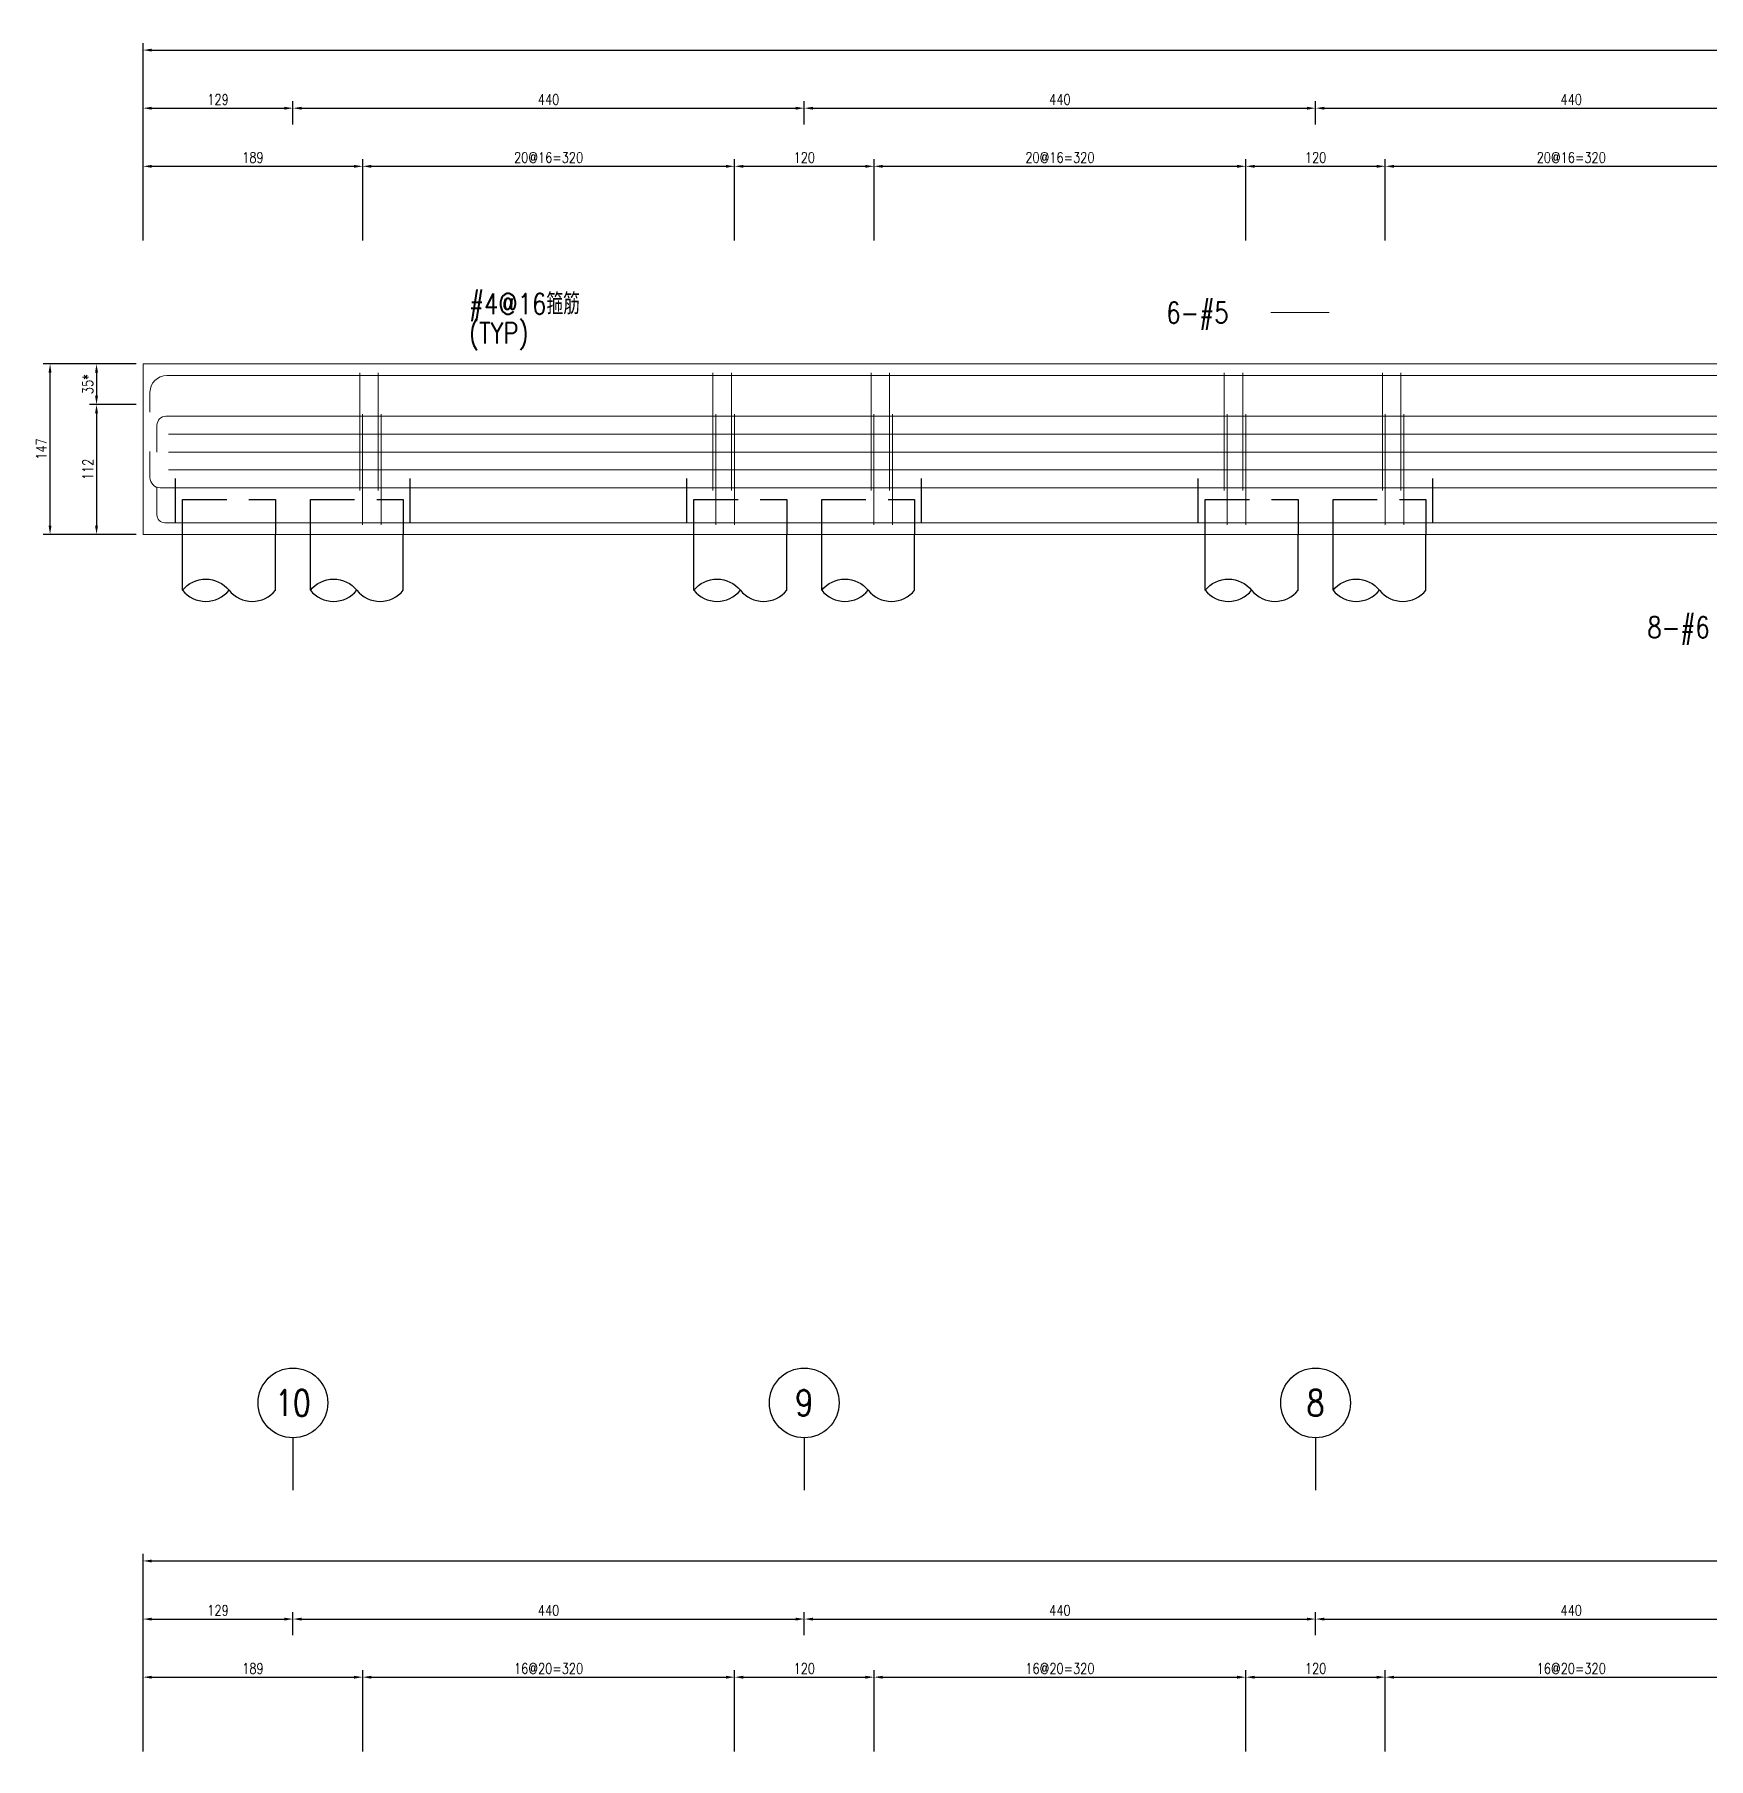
# Model space of a CAD drawing. Extents: x -4754 to 4976, y -19960 to 3841.
# Drawn here: x -359 to 1082, y -3645 to -2161 of the extents above; entities that cross this region are included whole.
import ezdxf
from ezdxf.enums import TextEntityAlignment as Align

# ---------------------------------------------------------------- set-up
doc = ezdxf.new("R2010")
doc.units = 0
doc.header["$LTSCALE"] = 3
doc.linetypes.add('DASHED', pattern=[19.05, 12.7, -6.35])
doc.layers.get('0').update_dxf_attribs({"linetype": 'CONTINUOUS'})
doc.layers.add('HB_0', color=7, linetype='CONTINUOUS', transparency=0.5)
for name, color, linetype in [('HB_DIM', 1, 'CONTINUOUS'), ('HB_TXT_CTEXT', 2, 'CONTINUOUS'), ('鋼筋', 3, 'CONTINUOUS')]:
    doc.layers.add(name, color=color, linetype=linetype)
doc.styles.get("Standard").update_dxf_attribs({"font": 'ROMANS.shx', "width": 0.8, "bigfont": 'chineset.shx'})
doc.dimstyles.new('30', dxfattribs={"dimscale": 3, "dimtxt": 3, "dimasz": 2.5, "dimexe": 2, "dimexo": 2, "dimgap": 1, "dimtad": 1, "dimdsep": 46, "dimtxsty": 'Standard', "dimcen": 0, "dimclrd": 256, "dimclre": 256, "dimclrt": 2, "dimadec": 0, "dimazin": 0, "dimtfac": 1, "dimtix": 1, "dimtmove": 2, "dimatfit": 3, "dimfxl": 1, "dimtolj": 1, "dimtzin": 0, "dimarcsym": 0})

# ---------------------------------------------------------------- blocks, each defined once
blk = doc.blocks.new('pile_racked_Longitude')
at = {"color": 252, "linetype": 'DASHED'}
for p, q in [((-101, 10), (-101, 50)), ((101, 10), (101, 50))]:
    blk.add_line(p, q, dxfattribs=at)
at = {"linetype": 'Continuous'}
for p, q in [((15, -48.1), (15, 0)), ((95, -48.1), (95, 0)), ((-95, -48.1), (-95, 0)), ((-15, -48.1), (-15, 0))]:
    blk.add_line(p, q, dxfattribs=at)
at = {"color": 252, "linetype": 'DASHED'}
for points in [[(-95, 0), (-95, 30), (-15, 30), (-15, 0)], [(15, 0), (15, 30), (95, 30), (95, 0)]]:
    blk.add_lwpolyline(points, dxfattribs=at)
at = {"linetype": 'Continuous'}
for points in [[(-95, -48.1, -0.48), (-55, -48.1, 0.48), (-15, -48.1, 0.48)], [(15, -48.1, -0.48), (55, -48.1, 0.48), (95, -48.1, 0.48)], [(-95, -48.1, 0.48), (-55, -48.1, 0.48)], [(15, -48.1, 0.48), (55, -48.1, 0.48)]]:
    blk.add_lwpolyline(points, format="xyb", dxfattribs=at)
blk = doc.blocks.new('*D131')
at = {"layer": 'HB_DIM', "linetype": 'Continuous', "lineweight": -2}
for p, q in [((-271.4, -2444.8), (-311.4, -2444.8)), ((-305.4, -2452.3), (-305.4, -2472.3)), ((-271.4, -2479.8), (-311.4, -2479.8))]:
    blk.add_line(p, q, dxfattribs=at)
at = {"layer": 'HB_DIM'}
for points in [[(-304.2, -2452.3), (-306.7, -2452.3), (-305.4, -2444.8)], [(-306.7, -2472.3), (-304.2, -2472.3), (-305.4, -2479.8)]]:
    blk.add_solid(points, dxfattribs=at)
at = {"layer": 'HB_DIM', "color": 2, "linetype": 'Continuous', "insert": (-312.9, -2462.3), "char_height": 9, "attachment_point": 5, "rotation": 90}
blk.add_mtext('\\A1;35*', dxfattribs=at)
blk = doc.blocks.new('*D132')
at = {"layer": 'HB_DIM', "linetype": 'Continuous', "lineweight": -2}
for p, q in [((-271.4, -2479.8), (-311.4, -2479.8)), ((-305.4, -2487.3), (-305.4, -2584)), ((-271.4, -2591.5), (-311.4, -2591.5))]:
    blk.add_line(p, q, dxfattribs=at)
at = {"layer": 'HB_DIM'}
for points in [[(-304.2, -2487.3), (-306.7, -2487.3), (-305.4, -2479.8)], [(-306.7, -2584), (-304.2, -2584), (-305.4, -2591.5)]]:
    blk.add_solid(points, dxfattribs=at)
at = {"layer": 'HB_DIM', "color": 2, "linetype": 'Continuous', "insert": (-312.9, -2535.6), "char_height": 9, "attachment_point": 5, "rotation": 90}
blk.add_mtext('\\A1;112', dxfattribs=at)
blk = doc.blocks.new('*D133')
at = {"layer": 'HB_DIM', "linetype": 'Continuous', "lineweight": -2}
for p, q in [((-265.4, -2338.8), (-265.4, -2268.8)), ((-76.4, -2338.8), (-76.4, -2268.8)), ((-257.9, -2274.8), (-83.9, -2274.8))]:
    blk.add_line(p, q, dxfattribs=at)
at = {"layer": 'HB_DIM'}
for points in [[(-257.9, -2273.6), (-257.9, -2276.1), (-265.4, -2274.8)], [(-83.9, -2276.1), (-83.9, -2273.6), (-76.4, -2274.8)]]:
    blk.add_solid(points, dxfattribs=at)
at = {"layer": 'HB_DIM', "color": 2, "linetype": 'Continuous', "insert": (-170.9, -2267.3), "char_height": 9, "attachment_point": 5, "rotation": 0}
blk.add_mtext('\\A1;189', dxfattribs=at)
blk = doc.blocks.new('*D134')
at = {"layer": 'HB_DIM', "linetype": 'Continuous', "lineweight": -2}
for p, q in [((-76.4, -2338.8), (-76.4, -2268.8)), ((243.6, -2338.8), (243.6, -2268.8)), ((-68.9, -2274.8), (236.1, -2274.8))]:
    blk.add_line(p, q, dxfattribs=at)
at = {"layer": 'HB_DIM'}
for points in [[(-68.9, -2273.6), (-68.9, -2276.1), (-76.4, -2274.8)], [(236.1, -2276.1), (236.1, -2273.6), (243.6, -2274.8)]]:
    blk.add_solid(points, dxfattribs=at)
at = {"layer": 'HB_DIM', "color": 2, "linetype": 'Continuous', "insert": (83.6, -2267.3), "char_height": 9, "attachment_point": 5, "rotation": 0}
blk.add_mtext('\\A1;20@16=320', dxfattribs=at)
blk = doc.blocks.new('*D135')
at = {"layer": 'HB_DIM', "linetype": 'Continuous', "lineweight": -2}
for p, q in [((243.6, -2338.8), (243.6, -2268.8)), ((363.6, -2338.8), (363.6, -2268.8)), ((251.1, -2274.8), (356.1, -2274.8))]:
    blk.add_line(p, q, dxfattribs=at)
at = {"layer": 'HB_DIM'}
for points in [[(251.1, -2273.6), (251.1, -2276.1), (243.6, -2274.8)], [(356.1, -2276.1), (356.1, -2273.6), (363.6, -2274.8)]]:
    blk.add_solid(points, dxfattribs=at)
at = {"layer": 'HB_DIM', "color": 2, "linetype": 'Continuous', "insert": (303.6, -2267.3), "char_height": 9, "attachment_point": 5, "rotation": 0}
blk.add_mtext('\\A1;120', dxfattribs=at)
blk = doc.blocks.new('*D136')
at = {"layer": 'HB_DIM', "linetype": 'Continuous', "lineweight": -2}
for p, q in [((363.6, -2338.8), (363.6, -2268.8)), ((683.6, -2338.8), (683.6, -2268.8)), ((371.1, -2274.8), (676.1, -2274.8))]:
    blk.add_line(p, q, dxfattribs=at)
at = {"layer": 'HB_DIM'}
for points in [[(371.1, -2273.6), (371.1, -2276.1), (363.6, -2274.8)], [(676.1, -2276.1), (676.1, -2273.6), (683.6, -2274.8)]]:
    blk.add_solid(points, dxfattribs=at)
at = {"layer": 'HB_DIM', "color": 2, "linetype": 'Continuous', "insert": (523.6, -2267.3), "char_height": 9, "attachment_point": 5, "rotation": 0}
blk.add_mtext('\\A1;20@16=320', dxfattribs=at)
blk = doc.blocks.new('*D137')
at = {"layer": 'HB_DIM', "linetype": 'Continuous', "lineweight": -2}
for p, q in [((683.6, -2338.8), (683.6, -2268.8)), ((803.6, -2338.8), (803.6, -2268.8)), ((691.1, -2274.8), (796.1, -2274.8))]:
    blk.add_line(p, q, dxfattribs=at)
at = {"layer": 'HB_DIM'}
for points in [[(691.1, -2273.6), (691.1, -2276.1), (683.6, -2274.8)], [(796.1, -2276.1), (796.1, -2273.6), (803.6, -2274.8)]]:
    blk.add_solid(points, dxfattribs=at)
at = {"layer": 'HB_DIM', "color": 2, "linetype": 'Continuous', "insert": (743.6, -2267.3), "char_height": 9, "attachment_point": 5, "rotation": 0}
blk.add_mtext('\\A1;120', dxfattribs=at)
blk = doc.blocks.new('*D138')
at = {"layer": 'HB_DIM', "linetype": 'Continuous', "lineweight": -2}
for p, q in [((803.6, -2338.8), (803.6, -2268.8)), ((1123.6, -2338.8), (1123.6, -2268.8)), ((811.1, -2274.8), (1116.1, -2274.8))]:
    blk.add_line(p, q, dxfattribs=at)
at = {"layer": 'HB_DIM'}
for points in [[(811.1, -2273.6), (811.1, -2276.1), (803.6, -2274.8)], [(1116.1, -2276.1), (1116.1, -2273.6), (1123.6, -2274.8)]]:
    blk.add_solid(points, dxfattribs=at)
at = {"layer": 'HB_DIM', "color": 2, "linetype": 'Continuous', "insert": (963.6, -2267.3), "char_height": 9, "attachment_point": 5, "rotation": 0}
blk.add_mtext('\\A1;20@16=320', dxfattribs=at)
blk = doc.blocks.new('*D152')
at = {"layer": 'HB_DIM', "linetype": 'Continuous', "lineweight": -2}
for p, q in [((-265.4, -2338.8), (-265.4, -2168.8)), ((-257.9, -2174.8), (3924.1, -2174.8)), ((3931.6, -2338.8), (3931.6, -2168.8))]:
    blk.add_line(p, q, dxfattribs=at)
at = {"layer": 'HB_DIM'}
for points in [[(-257.9, -2173.6), (-257.9, -2176.1), (-265.4, -2174.8)], [(3924.1, -2176.1), (3924.1, -2173.6), (3931.6, -2174.8)]]:
    blk.add_solid(points, dxfattribs=at)
at = {"layer": 'HB_DIM', "color": 2, "linetype": 'Continuous', "insert": (1833.1, -2167.3), "char_height": 9, "attachment_point": 5, "rotation": 0}
blk.add_mtext('\\A1;4197', dxfattribs=at)
blk = doc.blocks.new('*D153')
at = {"layer": 'HB_DIM', "linetype": 'Continuous', "lineweight": -2}
for p, q in [((-265.4, -2338.8), (-265.4, -2218.8)), ((-257.9, -2224.8), (-143.9, -2224.8)), ((-136.4, -2238.8), (-136.4, -2218.8))]:
    blk.add_line(p, q, dxfattribs=at)
at = {"layer": 'HB_DIM'}
for points in [[(-257.9, -2223.6), (-257.9, -2226.1), (-265.4, -2224.8)], [(-143.9, -2226.1), (-143.9, -2223.6), (-136.4, -2224.8)]]:
    blk.add_solid(points, dxfattribs=at)
at = {"layer": 'HB_DIM', "color": 2, "linetype": 'Continuous', "insert": (-200.9, -2217.3), "char_height": 9, "attachment_point": 5, "rotation": 0}
blk.add_mtext('\\A1;129', dxfattribs=at)
blk = doc.blocks.new('*D154')
at = {"layer": 'HB_DIM', "linetype": 'Continuous', "lineweight": -2}
for p, q in [((-136.4, -2238.8), (-136.4, -2218.8)), ((-128.9, -2224.8), (296.1, -2224.8)), ((303.6, -2238.8), (303.6, -2218.8))]:
    blk.add_line(p, q, dxfattribs=at)
at = {"layer": 'HB_DIM'}
for points in [[(-128.9, -2223.6), (-128.9, -2226.1), (-136.4, -2224.8)], [(296.1, -2226.1), (296.1, -2223.6), (303.6, -2224.8)]]:
    blk.add_solid(points, dxfattribs=at)
at = {"layer": 'HB_DIM', "color": 2, "linetype": 'Continuous', "insert": (83.6, -2217.3), "char_height": 9, "attachment_point": 5, "rotation": 0}
blk.add_mtext('\\A1;440', dxfattribs=at)
blk = doc.blocks.new('*D155')
at = {"layer": 'HB_DIM', "linetype": 'Continuous', "lineweight": -2}
for p, q in [((303.6, -2238.8), (303.6, -2218.8)), ((311.1, -2224.8), (736.1, -2224.8)), ((743.6, -2238.8), (743.6, -2218.8))]:
    blk.add_line(p, q, dxfattribs=at)
at = {"layer": 'HB_DIM'}
for points in [[(311.1, -2223.6), (311.1, -2226.1), (303.6, -2224.8)], [(736.1, -2226.1), (736.1, -2223.6), (743.6, -2224.8)]]:
    blk.add_solid(points, dxfattribs=at)
at = {"layer": 'HB_DIM', "color": 2, "linetype": 'Continuous', "insert": (523.6, -2217.3), "char_height": 9, "attachment_point": 5, "rotation": 0}
blk.add_mtext('\\A1;440', dxfattribs=at)
blk = doc.blocks.new('*D156')
at = {"layer": 'HB_DIM', "linetype": 'Continuous', "lineweight": -2}
for p, q in [((743.6, -2238.8), (743.6, -2218.8)), ((751.1, -2224.8), (1176.1, -2224.8)), ((1183.6, -2238.8), (1183.6, -2218.8))]:
    blk.add_line(p, q, dxfattribs=at)
at = {"layer": 'HB_DIM'}
for points in [[(751.1, -2223.6), (751.1, -2226.1), (743.6, -2224.8)], [(1176.1, -2226.1), (1176.1, -2223.6), (1183.6, -2224.8)]]:
    blk.add_solid(points, dxfattribs=at)
at = {"layer": 'HB_DIM', "color": 2, "linetype": 'Continuous', "insert": (963.6, -2217.3), "char_height": 9, "attachment_point": 5, "rotation": 0}
blk.add_mtext('\\A1;440', dxfattribs=at)
blk = doc.blocks.new('*D164')
at = {"layer": 'HB_DIM', "linetype": 'Continuous', "lineweight": -2}
for p, q in [((-281.4, -2444.8), (-351.4, -2444.8)), ((-345.4, -2584), (-345.4, -2452.3)), ((-281.4, -2591.5), (-351.4, -2591.5))]:
    blk.add_line(p, q, dxfattribs=at)
at = {"layer": 'HB_DIM'}
for points in [[(-344.2, -2452.3), (-346.7, -2452.3), (-345.4, -2444.8)], [(-346.7, -2584), (-344.2, -2584), (-345.4, -2591.5)]]:
    blk.add_solid(points, dxfattribs=at)
at = {"layer": 'HB_DIM', "color": 2, "linetype": 'Continuous', "insert": (-352.9, -2518.1), "char_height": 9, "attachment_point": 5, "rotation": 90}
blk.add_mtext('\\A1;147', dxfattribs=at)
blk = doc.blocks.new('line_guide')
at = {"color": 4, "linetype": 'Continuous'}
blk.add_line((0, 0), (0, -45), dxfattribs=at)
blk.add_circle((0, 30), 30, dxfattribs=at)
at = {"color": 4, "linetype": 'Continuous', "width": 0.8}
blk.add_attdef('A', text='', height=22.5, dxfattribs=at).set_placement((0, 30), align=Align.MIDDLE)
blk = doc.blocks.new('*D167')
at = {"layer": 'HB_DIM', "linetype": 'Continuous', "lineweight": -2}
for p, q in [((-265.4, -3638.8), (-265.4, -3568.8)), ((-257.9, -3574.8), (-83.9, -3574.8)), ((-76.4, -3638.8), (-76.4, -3568.8))]:
    blk.add_line(p, q, dxfattribs=at)
at = {"layer": 'HB_DIM'}
for points in [[(-257.9, -3573.6), (-257.9, -3576.1), (-265.4, -3574.8)], [(-83.9, -3576.1), (-83.9, -3573.6), (-76.4, -3574.8)]]:
    blk.add_solid(points, dxfattribs=at)
at = {"layer": 'HB_DIM', "color": 2, "linetype": 'Continuous', "insert": (-170.9, -3567.3), "char_height": 9, "attachment_point": 5, "rotation": 0}
blk.add_mtext('\\A1;189', dxfattribs=at)
blk = doc.blocks.new('*D168')
at = {"layer": 'HB_DIM', "linetype": 'Continuous', "lineweight": -2}
for p, q in [((-76.4, -3638.8), (-76.4, -3568.8)), ((-68.9, -3574.8), (236.1, -3574.8)), ((243.6, -3638.8), (243.6, -3568.8))]:
    blk.add_line(p, q, dxfattribs=at)
at = {"layer": 'HB_DIM'}
for points in [[(-68.9, -3573.6), (-68.9, -3576.1), (-76.4, -3574.8)], [(236.1, -3576.1), (236.1, -3573.6), (243.6, -3574.8)]]:
    blk.add_solid(points, dxfattribs=at)
at = {"layer": 'HB_DIM', "color": 2, "linetype": 'Continuous', "insert": (83.6, -3567.3), "char_height": 9, "attachment_point": 5, "rotation": 0}
blk.add_mtext('\\A1;16@20=320', dxfattribs=at)
blk = doc.blocks.new('*D169')
at = {"layer": 'HB_DIM', "linetype": 'Continuous', "lineweight": -2}
for p, q in [((243.6, -3638.8), (243.6, -3568.8)), ((251.1, -3574.8), (356.1, -3574.8)), ((363.6, -3638.8), (363.6, -3568.8))]:
    blk.add_line(p, q, dxfattribs=at)
at = {"layer": 'HB_DIM'}
for points in [[(251.1, -3573.6), (251.1, -3576.1), (243.6, -3574.8)], [(356.1, -3576.1), (356.1, -3573.6), (363.6, -3574.8)]]:
    blk.add_solid(points, dxfattribs=at)
at = {"layer": 'HB_DIM', "color": 2, "linetype": 'Continuous', "insert": (303.6, -3567.3), "char_height": 9, "attachment_point": 5, "rotation": 0}
blk.add_mtext('\\A1;120', dxfattribs=at)
blk = doc.blocks.new('*D170')
at = {"layer": 'HB_DIM', "linetype": 'Continuous', "lineweight": -2}
for p, q in [((363.6, -3638.8), (363.6, -3568.8)), ((371.1, -3574.8), (676.1, -3574.8)), ((683.6, -3638.8), (683.6, -3568.8))]:
    blk.add_line(p, q, dxfattribs=at)
at = {"layer": 'HB_DIM'}
for points in [[(371.1, -3573.6), (371.1, -3576.1), (363.6, -3574.8)], [(676.1, -3576.1), (676.1, -3573.6), (683.6, -3574.8)]]:
    blk.add_solid(points, dxfattribs=at)
at = {"layer": 'HB_DIM', "color": 2, "linetype": 'Continuous', "insert": (523.6, -3567.3), "char_height": 9, "attachment_point": 5, "rotation": 0}
blk.add_mtext('\\A1;16@20=320', dxfattribs=at)
blk = doc.blocks.new('*D171')
at = {"layer": 'HB_DIM', "linetype": 'Continuous', "lineweight": -2}
for p, q in [((683.6, -3638.8), (683.6, -3568.8)), ((691.1, -3574.8), (796.1, -3574.8)), ((803.6, -3638.8), (803.6, -3568.8))]:
    blk.add_line(p, q, dxfattribs=at)
at = {"layer": 'HB_DIM'}
for points in [[(691.1, -3573.6), (691.1, -3576.1), (683.6, -3574.8)], [(796.1, -3576.1), (796.1, -3573.6), (803.6, -3574.8)]]:
    blk.add_solid(points, dxfattribs=at)
at = {"layer": 'HB_DIM', "color": 2, "linetype": 'Continuous', "insert": (743.6, -3567.3), "char_height": 9, "attachment_point": 5, "rotation": 0}
blk.add_mtext('\\A1;120', dxfattribs=at)
blk = doc.blocks.new('*D172')
at = {"layer": 'HB_DIM', "linetype": 'Continuous', "lineweight": -2}
for p, q in [((803.6, -3638.8), (803.6, -3568.8)), ((811.1, -3574.8), (1116.1, -3574.8)), ((1123.6, -3638.8), (1123.6, -3568.8))]:
    blk.add_line(p, q, dxfattribs=at)
at = {"layer": 'HB_DIM'}
for points in [[(811.1, -3573.6), (811.1, -3576.1), (803.6, -3574.8)], [(1116.1, -3576.1), (1116.1, -3573.6), (1123.6, -3574.8)]]:
    blk.add_solid(points, dxfattribs=at)
at = {"layer": 'HB_DIM', "color": 2, "linetype": 'Continuous', "insert": (963.6, -3567.3), "char_height": 9, "attachment_point": 5, "rotation": 0}
blk.add_mtext('\\A1;16@20=320', dxfattribs=at)
blk = doc.blocks.new('*D186')
at = {"layer": 'HB_DIM', "linetype": 'Continuous', "lineweight": -2}
for p, q in [((-265.4, -3638.8), (-265.4, -3468.8)), ((3931.6, -3638.8), (3931.6, -3468.8)), ((-257.9, -3474.8), (3924.1, -3474.8))]:
    blk.add_line(p, q, dxfattribs=at)
at = {"layer": 'HB_DIM'}
for points in [[(-257.9, -3473.6), (-257.9, -3476.1), (-265.4, -3474.8)], [(3924.1, -3476.1), (3924.1, -3473.6), (3931.6, -3474.8)]]:
    blk.add_solid(points, dxfattribs=at)
at = {"layer": 'HB_DIM', "color": 2, "linetype": 'Continuous', "insert": (1833.1, -3467.3), "char_height": 9, "attachment_point": 5, "rotation": 0}
blk.add_mtext('\\A1;4197', dxfattribs=at)
blk = doc.blocks.new('*D187')
at = {"layer": 'HB_DIM', "linetype": 'Continuous', "lineweight": -2}
for p, q in [((-265.4, -3638.8), (-265.4, -3518.8)), ((-257.9, -3524.8), (-143.9, -3524.8)), ((-136.4, -3538.8), (-136.4, -3518.8))]:
    blk.add_line(p, q, dxfattribs=at)
at = {"layer": 'HB_DIM'}
for points in [[(-257.9, -3523.6), (-257.9, -3526.1), (-265.4, -3524.8)], [(-143.9, -3526.1), (-143.9, -3523.6), (-136.4, -3524.8)]]:
    blk.add_solid(points, dxfattribs=at)
at = {"layer": 'HB_DIM', "color": 2, "linetype": 'Continuous', "insert": (-200.9, -3517.3), "char_height": 9, "attachment_point": 5, "rotation": 0}
blk.add_mtext('\\A1;129', dxfattribs=at)
blk = doc.blocks.new('*D188')
at = {"layer": 'HB_DIM', "linetype": 'Continuous', "lineweight": -2}
for p, q in [((-136.4, -3538.8), (-136.4, -3518.8)), ((-128.9, -3524.8), (296.1, -3524.8)), ((303.6, -3538.8), (303.6, -3518.8))]:
    blk.add_line(p, q, dxfattribs=at)
at = {"layer": 'HB_DIM'}
for points in [[(-128.9, -3523.6), (-128.9, -3526.1), (-136.4, -3524.8)], [(296.1, -3526.1), (296.1, -3523.6), (303.6, -3524.8)]]:
    blk.add_solid(points, dxfattribs=at)
at = {"layer": 'HB_DIM', "color": 2, "linetype": 'Continuous', "insert": (83.6, -3517.3), "char_height": 9, "attachment_point": 5, "rotation": 0}
blk.add_mtext('\\A1;440', dxfattribs=at)
blk = doc.blocks.new('*D189')
at = {"layer": 'HB_DIM', "linetype": 'Continuous', "lineweight": -2}
for p, q in [((303.6, -3538.8), (303.6, -3518.8)), ((311.1, -3524.8), (736.1, -3524.8)), ((743.6, -3538.8), (743.6, -3518.8))]:
    blk.add_line(p, q, dxfattribs=at)
at = {"layer": 'HB_DIM'}
for points in [[(311.1, -3523.6), (311.1, -3526.1), (303.6, -3524.8)], [(736.1, -3526.1), (736.1, -3523.6), (743.6, -3524.8)]]:
    blk.add_solid(points, dxfattribs=at)
at = {"layer": 'HB_DIM', "color": 2, "linetype": 'Continuous', "insert": (523.6, -3517.3), "char_height": 9, "attachment_point": 5, "rotation": 0}
blk.add_mtext('\\A1;440', dxfattribs=at)
blk = doc.blocks.new('*D190')
at = {"layer": 'HB_DIM', "linetype": 'Continuous', "lineweight": -2}
for p, q in [((743.6, -3538.8), (743.6, -3518.8)), ((751.1, -3524.8), (1176.1, -3524.8)), ((1183.6, -3538.8), (1183.6, -3518.8))]:
    blk.add_line(p, q, dxfattribs=at)
at = {"layer": 'HB_DIM'}
for points in [[(751.1, -3523.6), (751.1, -3526.1), (743.6, -3524.8)], [(1176.1, -3526.1), (1176.1, -3523.6), (1183.6, -3524.8)]]:
    blk.add_solid(points, dxfattribs=at)
at = {"layer": 'HB_DIM', "color": 2, "linetype": 'Continuous', "insert": (963.6, -3517.3), "char_height": 9, "attachment_point": 5, "rotation": 0}
blk.add_mtext('\\A1;440', dxfattribs=at)

msp = doc.modelspace()

# ---------------------------------------------------------------- linework, layer by layer
at = {"layer": 'HB_0', "lineweight": 5}
msp.add_lwpolyline([(-265.427, -2591.496), (-265.427, -2444.802), (3931.573, -2444.802), (3931.573, -2591.496), (-265.427, -2591.496)], dxfattribs=at)
at = {"layer": 'HB_DIM', "color": 1, "linetype": 'Continuous'}
for points in [[(-62.967, -2453.148, 0, 1.25, 0), (-52.967, -2443.148, 0, 0, 0), (-2.967, -2393.148, 0, 0, 0), (15.033, -2393.148, 0, 0, 0)], [(-60.427, -2488.648, 0, 1.25, 0), (-52.734, -2475.863, 0, 0, 0), (-2.967, -2393.148, 0, 0, 0), (15.033, -2393.148, 0, 0, 0)], [(587.173, -2520.649, 0, 1.25, 0), (587.173, -2505.649, 0, 0, 0), (587.173, -2400.649, 0, 0, 0), (605.173, -2400.649, 0, 0, 0)], [(587.173, -2536.073, 0, 1.25, 0), (587.173, -2521.073, 0, 0, 0), (587.173, -2400.649, 0, 0, 0), (605.173, -2400.649, 0, 0, 0)], [(587.173, -2505.225, 0, 1.25, 0), (587.173, -2490.225, 0, 0, 0), (587.173, -2400.649, 0, 0, 0), (605.173, -2400.649, 0, 0, 0)], [(1001.147, -2581.496, 0, 1.25, 0), (1001.147, -2596.496, 0, 0, 0), (1001.147, -2671.496, 0, 0, 0), (1019.147, -2671.496, 0, 0, 0)]]:
    msp.add_lwpolyline(points, format="xyseb", dxfattribs=at)
at = {"layer": 'HB_TXT_CTEXT', "lineweight": 5}
msp.add_line((705.173, -2400.649, 50), (755.173, -2400.649, 50), dxfattribs=at)
at = {"layer": '鋼筋', "lineweight": 5}
for p, q in [((-244.937, -2454.802, -38), (3911.083, -2454.802, -38)), ((-244.937, -2454.802, -27.143), (3911.083, -2454.802, -27.143)), ((-244.937, -2454.802, -16.286), (3911.083, -2454.802, -16.286)), ((-244.937, -2454.802, -5.429), (3911.083, -2454.802, -5.429)), ((-244.937, -2454.802, 5.429), (3911.083, -2454.802, 5.429)), ((-244.937, -2454.802, 16.286), (3911.083, -2454.802, 16.286)), ((-244.937, -2454.802, 27.143), (3911.083, -2454.802, 27.143)), ((-244.937, -2454.802, 38), (3911.083, -2454.802, 38)), ((-78.967, -2463.352, 33.895), (-78.967, -2455.732, 33.895)), ((-78.967, -2455.732, 40.245), (-78.967, -2550.566, 40.245)), ((-78.967, -2550.566, -40.245), (-78.967, -2455.732, -40.245)), ((-78.967, -2455.732, -33.895), (-78.967, -2463.352, -33.895)), ((-62.967, -2463.352, 33.895), (-62.967, -2455.732, 33.895)), ((-62.967, -2455.732, 40.245), (-62.967, -2550.566, 40.245)), ((-62.967, -2550.566, -40.245), (-62.967, -2455.732, -40.245)), ((-62.967, -2455.732, -33.895), (-62.967, -2463.352, -33.895)), ((225.033, -2463.352, 33.895), (225.033, -2455.732, 33.895)), ((225.033, -2455.732, 40.245), (225.033, -2550.566, 40.245)), ((225.033, -2550.566, -40.245), (225.033, -2455.732, -40.245)), ((225.033, -2455.732, -33.895), (225.033, -2463.352, -33.895)), ((241.033, -2463.352, 33.895), (241.033, -2455.732, 33.895)), ((241.033, -2455.732, 40.245), (241.033, -2550.566, 40.245)), ((241.033, -2550.566, -40.245), (241.033, -2455.732, -40.245)), ((241.033, -2455.732, -33.895), (241.033, -2463.352, -33.895)), ((361.033, -2463.352, 33.895), (361.033, -2455.732, 33.895)), ((361.033, -2455.732, 40.245), (361.033, -2550.566, 40.245)), ((361.033, -2550.566, -40.245), (361.033, -2455.732, -40.245)), ((361.033, -2455.732, -33.895), (361.033, -2463.352, -33.895)), ((377.033, -2463.352, 33.895), (377.033, -2455.732, 33.895)), ((377.033, -2455.732, 40.245), (377.033, -2550.566, 40.245)), ((377.033, -2550.566, -40.245), (377.033, -2455.732, -40.245)), ((377.033, -2455.732, -33.895), (377.033, -2463.352, -33.895)), ((665.033, -2463.352, 33.895), (665.033, -2455.732, 33.895)), ((665.033, -2455.732, 40.245), (665.033, -2550.566, 40.245)), ((665.033, -2550.566, -40.245), (665.033, -2455.732, -40.245)), ((665.033, -2455.732, -33.895), (665.033, -2463.352, -33.895)), ((681.033, -2463.352, 33.895), (681.033, -2455.732, 33.895)), ((681.033, -2455.732, 40.245), (681.033, -2550.566, 40.245)), ((681.033, -2550.566, -40.245), (681.033, -2455.732, -40.245)), ((681.033, -2455.732, -33.895), (681.033, -2463.352, -33.895)), ((801.033, -2463.352, 33.895), (801.033, -2455.732, 33.895)), ((801.033, -2455.732, 40.245), (801.033, -2550.566, 40.245)), ((801.033, -2550.566, -40.245), (801.033, -2455.732, -40.245)), ((801.033, -2455.732, -33.895), (801.033, -2463.352, -33.895)), ((817.033, -2463.352, 33.895), (817.033, -2455.732, 33.895)), ((817.033, -2455.732, 40.245), (817.033, -2550.566, 40.245)), ((817.033, -2550.566, -40.245), (817.033, -2455.732, -40.245)), ((817.033, -2455.732, -33.895), (817.033, -2463.352, -33.895)), ((-259.427, -2486.412, -38), (-259.427, -2469.292, -38)), ((-259.427, -2486.412, -27.143), (-259.427, -2469.292, -27.143)), ((-259.427, -2486.412, -16.286), (-259.427, -2469.292, -16.286)), ((-259.427, -2486.412, -5.429), (-259.427, -2469.292, -5.429)), ((-259.427, -2486.412, 5.429), (-259.427, -2469.292, 5.429)), ((-259.427, -2486.412, 16.286), (-259.427, -2469.292, 16.286)), ((-259.427, -2486.412, 27.143), (-259.427, -2469.292, 27.143)), ((-259.427, -2486.412, 38), (-259.427, -2469.292, 38)), ((-245.657, -2489.802, -50), (3911.803, -2489.802, -50)), ((-245.657, -2489.802, -35.714), (3911.803, -2489.802, -35.714)), ((-245.657, -2489.802, -21.429), (3911.803, -2489.802, -21.429)), ((-245.657, -2489.802, -7.143), (3911.803, -2489.802, -7.143)), ((-245.657, -2489.802, 7.143), (3911.803, -2489.802, 7.143)), ((-245.657, -2489.802, 21.429), (3911.803, -2489.802, 21.429)), ((-245.657, -2489.802, 35.714), (3911.803, -2489.802, 35.714)), ((-245.657, -2489.802, 50), (3911.803, -2489.802, 50)), ((-76.427, -2498.852, 45.395), (-76.427, -2491.232, 45.395)), ((-76.427, -2491.232, 51.745), (-76.427, -2580.066, 51.745)), ((-76.427, -2580.066, -51.745), (-76.427, -2491.232, -51.745)), ((-76.427, -2491.232, -45.395), (-76.427, -2498.852, -45.395)), ((-60.427, -2498.852, 45.395), (-60.427, -2491.232, 45.395)), ((-60.427, -2491.232, 51.745), (-60.427, -2580.066, 51.745)), ((-60.427, -2580.066, -51.745), (-60.427, -2491.232, -51.745)), ((-60.427, -2491.232, -45.395), (-60.427, -2498.852, -45.395)), ((227.573, -2498.852, 45.395), (227.573, -2491.232, 45.395)), ((227.573, -2491.232, 51.745), (227.573, -2580.066, 51.745)), ((227.573, -2580.066, -51.745), (227.573, -2491.232, -51.745)), ((227.573, -2491.232, -45.395), (227.573, -2498.852, -45.395)), ((243.573, -2498.852, 45.395), (243.573, -2491.232, 45.395)), ((243.573, -2491.232, 51.745), (243.573, -2580.066, 51.745)), ((243.573, -2580.066, -51.745), (243.573, -2491.232, -51.745)), ((243.573, -2491.232, -45.395), (243.573, -2498.852, -45.395)), ((363.573, -2498.852, 45.395), (363.573, -2491.232, 45.395)), ((363.573, -2491.232, 51.745), (363.573, -2580.066, 51.745)), ((363.573, -2580.066, -51.745), (363.573, -2491.232, -51.745)), ((363.573, -2491.232, -45.395), (363.573, -2498.852, -45.395)), ((379.573, -2498.852, 45.395), (379.573, -2491.232, 45.395)), ((379.573, -2491.232, 51.745), (379.573, -2580.066, 51.745)), ((379.573, -2580.066, -51.745), (379.573, -2491.232, -51.745)), ((379.573, -2491.232, -45.395), (379.573, -2498.852, -45.395)), ((667.573, -2498.852, 45.395), (667.573, -2491.232, 45.395)), ((667.573, -2491.232, 51.745), (667.573, -2580.066, 51.745)), ((667.573, -2580.066, -51.745), (667.573, -2491.232, -51.745)), ((667.573, -2491.232, -45.395), (667.573, -2498.852, -45.395)), ((683.573, -2498.852, 45.395), (683.573, -2491.232, 45.395)), ((683.573, -2491.232, 51.745), (683.573, -2580.066, 51.745)), ((683.573, -2580.066, -51.745), (683.573, -2491.232, -51.745)), ((683.573, -2491.232, -45.395), (683.573, -2498.852, -45.395)), ((803.573, -2498.852, 45.395), (803.573, -2491.232, 45.395)), ((803.573, -2491.232, 51.745), (803.573, -2580.066, 51.745)), ((803.573, -2580.066, -51.745), (803.573, -2491.232, -51.745)), ((803.573, -2491.232, -45.395), (803.573, -2498.852, -45.395)), ((819.573, -2498.852, 45.395), (819.573, -2491.232, 45.395)), ((819.573, -2491.232, 51.745), (819.573, -2580.066, 51.745)), ((819.573, -2580.066, -51.745), (819.573, -2491.232, -51.745)), ((819.573, -2491.232, -45.395), (819.573, -2498.852, -45.395)), ((-253.427, -2520.912, -50), (-253.427, -2497.572, -50)), ((-253.427, -2520.912, -35.714), (-253.427, -2497.572, -35.714)), ((-253.427, -2520.912, -21.429), (-253.427, -2497.572, -21.429)), ((-253.427, -2520.912, -7.143), (-253.427, -2497.572, -7.143)), ((-253.427, -2520.912, 7.143), (-253.427, -2497.572, 7.143)), ((-253.427, -2520.912, 21.429), (-253.427, -2497.572, 21.429)), ((-253.427, -2520.912, 35.714), (-253.427, -2497.572, 35.714)), ((-253.427, -2520.912, 50), (-253.427, -2497.572, 50)), ((-243.427, -2505.225, -50), (3909.573, -2505.225, -50)), ((-243.427, -2505.225, 50), (3909.573, -2505.225, 50)), ((-259.427, -2520.226, -50), (-259.427, -2542.606, -50)), ((-259.427, -2520.226, -35.714), (-259.427, -2542.606, -35.714)), ((-259.427, -2520.226, -21.429), (-259.427, -2542.606, -21.429)), ((-259.427, -2520.226, -7.143), (-259.427, -2542.606, -7.143)), ((-259.427, -2520.226, 7.143), (-259.427, -2542.606, 7.143)), ((-259.427, -2520.226, 21.429), (-259.427, -2542.606, 21.429)), ((-259.427, -2520.226, 35.714), (-259.427, -2542.606, 35.714)), ((-259.427, -2520.226, 50), (-259.427, -2542.606, 50)), ((-243.427, -2520.649, -50), (3909.573, -2520.649, -50)), ((-243.427, -2520.649, 50), (3909.573, -2520.649, 50)), ((-243.427, -2536.073, -50), (3909.573, -2536.073, -50)), ((-243.427, -2536.073, 50), (3909.573, -2536.073, 50)), ((-253.427, -2550.541, -50), (-253.427, -2574.811, -50)), ((-253.427, -2550.541, -35.714), (-253.427, -2574.811, -35.714)), ((-253.427, -2550.541, -21.429), (-253.427, -2574.811, -21.429)), ((-253.427, -2550.541, -7.143), (-253.427, -2574.811, -7.143)), ((-253.427, -2550.541, 7.143), (-253.427, -2574.811, 7.143)), ((-253.427, -2550.541, 21.429), (-253.427, -2574.811, 21.429)), ((-253.427, -2550.541, 35.714), (-253.427, -2574.811, 35.714)), ((-253.427, -2550.541, 50), (-253.427, -2574.811, 50)), ((-250.537, -2551.496, -50), (3916.683, -2551.496, -50)), ((-250.537, -2551.496, -35.714), (3916.683, -2551.496, -35.714)), ((-250.537, -2551.496, -21.429), (3916.683, -2551.496, -21.429)), ((-250.537, -2551.496, -7.143), (3916.683, -2551.496, -7.143)), ((-250.537, -2551.496, 7.143), (3916.683, -2551.496, 7.143)), ((-250.537, -2551.496, 21.429), (3916.683, -2551.496, 21.429)), ((-250.537, -2551.496, 35.714), (3916.683, -2551.496, 35.714)), ((-250.537, -2551.496, 50), (3916.683, -2551.496, 50)), ((-78.967, -2553.741, 37.07), (-78.967, -2553.741, -37.07)), ((-62.967, -2553.741, 37.07), (-62.967, -2553.741, -37.07)), ((225.033, -2553.741, 37.07), (225.033, -2553.741, -37.07)), ((241.033, -2553.741, 37.07), (241.033, -2553.741, -37.07)), ((361.033, -2553.741, 37.07), (361.033, -2553.741, -37.07)), ((377.033, -2553.741, 37.07), (377.033, -2553.741, -37.07)), ((665.033, -2553.741, 37.07), (665.033, -2553.741, -37.07)), ((681.033, -2553.741, 37.07), (681.033, -2553.741, -37.07)), ((801.033, -2553.741, 37.07), (801.033, -2553.741, -37.07)), ((817.033, -2553.741, 37.07), (817.033, -2553.741, -37.07)), ((-246.742, -2581.496, -50), (3912.888, -2581.496, -50)), ((-246.742, -2581.496, -35.714), (3912.888, -2581.496, -35.714)), ((-246.742, -2581.496, -21.429), (3912.888, -2581.496, -21.429)), ((-246.742, -2581.496, -7.143), (3912.888, -2581.496, -7.143)), ((-246.742, -2581.496, 7.143), (3912.888, -2581.496, 7.143)), ((-246.742, -2581.496, 21.429), (3912.888, -2581.496, 21.429)), ((-246.742, -2581.496, 35.714), (3912.888, -2581.496, 35.714)), ((-246.742, -2581.496, 50), (3912.888, -2581.496, 50)), ((-76.427, -2583.241, 48.57), (-76.427, -2583.241, -48.57)), ((-60.427, -2583.241, 48.57), (-60.427, -2583.241, -48.57)), ((227.573, -2583.241, 48.57), (227.573, -2583.241, -48.57)), ((243.573, -2583.241, 48.57), (243.573, -2583.241, -48.57)), ((363.573, -2583.241, 48.57), (363.573, -2583.241, -48.57)), ((379.573, -2583.241, 48.57), (379.573, -2583.241, -48.57)), ((667.573, -2583.241, 48.57), (667.573, -2583.241, -48.57)), ((683.573, -2583.241, 48.57), (683.573, -2583.241, -48.57)), ((803.573, -2583.241, 48.57), (803.573, -2583.241, -48.57)), ((819.573, -2583.241, 48.57), (819.573, -2583.241, -48.57))]:
    msp.add_line(p, q, dxfattribs=at)
at = {"layer": '鋼筋', "lineweight": 5, "extrusion": (0, 0, -1)}
for centre, radius in [((244.937, -2469.292, 38), 14.49), ((244.937, -2469.292, 27.143), 14.49), ((244.937, -2469.292, 16.286), 14.49), ((244.937, -2469.292, 5.429), 14.49), ((244.937, -2469.292, -5.429), 14.49), ((244.937, -2469.292, -16.286), 14.49), ((244.937, -2469.292, -27.143), 14.49), ((244.937, -2469.292, -38), 14.49), ((245.657, -2497.572, 50), 7.77), ((245.657, -2497.572, 35.714), 7.77), ((245.657, -2497.572, 21.429), 7.77), ((245.657, -2497.572, 7.143), 7.77), ((245.657, -2497.572, -7.143), 7.77), ((245.657, -2497.572, -21.429), 7.77), ((245.657, -2497.572, -35.714), 7.77), ((245.657, -2497.572, -50), 7.77)]:
    msp.add_arc(centre, radius, 0, 90, dxfattribs=at)
at = {"layer": '鋼筋', "lineweight": 5, "extrusion": (1, -2.44929e-16, 0)}
for centre, start, end in [((-2455.732, 37.07, -78.967), 270, 90), ((-2455.732, -37.07, -78.967), 270, 90), ((-2455.732, 37.07, -62.967), 270, 90), ((-2455.732, -37.07, -62.967), 270, 90), ((-2455.732, 37.07, 225.033), 270, 90), ((-2455.732, -37.07, 225.033), 270, 90), ((-2455.732, 37.07, 241.033), 270, 90), ((-2455.732, -37.07, 241.033), 270, 90), ((-2455.732, 37.07, 361.033), 270, 90), ((-2455.732, -37.07, 361.033), 270, 90), ((-2455.732, 37.07, 377.033), 270, 90), ((-2455.732, -37.07, 377.033), 270, 90), ((-2455.732, 37.07, 665.033), 270, 90), ((-2455.732, -37.07, 665.033), 270, 90), ((-2455.732, 37.07, 681.033), 270, 90), ((-2455.732, -37.07, 681.033), 270, 90), ((-2455.732, 37.07, 801.033), 270, 90), ((-2455.732, -37.07, 801.033), 270, 90), ((-2455.732, 37.07, 817.033), 270, 90), ((-2455.732, -37.07, 817.033), 270, 90), ((-2491.232, 48.57, -76.427), 270, 90), ((-2491.232, -48.57, -76.427), 270, 90), ((-2491.232, 48.57, -60.427), 270, 90), ((-2491.232, -48.57, -60.427), 270, 90), ((-2491.232, 48.57, 227.573), 270, 90), ((-2491.232, -48.57, 227.573), 270, 90), ((-2491.232, 48.57, 243.573), 270, 90), ((-2491.232, -48.57, 243.573), 270, 90), ((-2491.232, 48.57, 363.573), 270, 90), ((-2491.232, -48.57, 363.573), 270, 90), ((-2491.232, 48.57, 379.573), 270, 90), ((-2491.232, -48.57, 379.573), 270, 90), ((-2491.232, 48.57, 667.573), 270, 90), ((-2491.232, -48.57, 667.573), 270, 90), ((-2491.232, 48.57, 683.573), 270, 90), ((-2491.232, -48.57, 683.573), 270, 90), ((-2491.232, 48.57, 803.573), 270, 90), ((-2491.232, -48.57, 803.573), 270, 90), ((-2491.232, 48.57, 819.573), 270, 90), ((-2491.232, -48.57, 819.573), 270, 90), ((-2550.566, 37.07, -78.967), 90, 180), ((-2550.566, -37.07, -78.967), 180, 270), ((-2550.566, 37.07, -62.967), 90, 180), ((-2550.566, -37.07, -62.967), 180, 270), ((-2550.566, 37.07, 225.033), 90, 180), ((-2550.566, -37.07, 225.033), 180, 270), ((-2550.566, 37.07, 241.033), 90, 180), ((-2550.566, -37.07, 241.033), 180, 270), ((-2550.566, 37.07, 361.033), 90, 180), ((-2550.566, -37.07, 361.033), 180, 270), ((-2550.566, 37.07, 377.033), 90, 180), ((-2550.566, -37.07, 377.033), 180, 270), ((-2550.566, 37.07, 665.033), 90, 180), ((-2550.566, -37.07, 665.033), 180, 270), ((-2550.566, 37.07, 681.033), 90, 180), ((-2550.566, -37.07, 681.033), 180, 270), ((-2550.566, 37.07, 801.033), 90, 180), ((-2550.566, -37.07, 801.033), 180, 270), ((-2550.566, 37.07, 817.033), 90, 180), ((-2550.566, -37.07, 817.033), 180, 270), ((-2580.066, 48.57, -76.427), 90, 180), ((-2580.066, -48.57, -76.427), 180, 270), ((-2580.066, 48.57, -60.427), 90, 180), ((-2580.066, -48.57, -60.427), 180, 270), ((-2580.066, 48.57, 227.573), 90, 180), ((-2580.066, -48.57, 227.573), 180, 270), ((-2580.066, 48.57, 243.573), 90, 180), ((-2580.066, -48.57, 243.573), 180, 270), ((-2580.066, 48.57, 363.573), 90, 180), ((-2580.066, -48.57, 363.573), 180, 270), ((-2580.066, 48.57, 379.573), 90, 180), ((-2580.066, -48.57, 379.573), 180, 270), ((-2580.066, 48.57, 667.573), 90, 180), ((-2580.066, -48.57, 667.573), 180, 270), ((-2580.066, 48.57, 683.573), 90, 180), ((-2580.066, -48.57, 683.573), 180, 270), ((-2580.066, 48.57, 803.573), 90, 180), ((-2580.066, -48.57, 803.573), 180, 270), ((-2580.066, 48.57, 819.573), 90, 180), ((-2580.066, -48.57, 819.573), 180, 270)]:
    msp.add_arc(centre, 3.175, start, end, dxfattribs=at)
at = {"layer": '鋼筋', "lineweight": 5}
for centre, radius in [((-250.537, -2542.606, -50), 8.89), ((-250.537, -2542.606, -35.714), 8.89), ((-250.537, -2542.606, -21.429), 8.89), ((-250.537, -2542.606, -7.143), 8.89), ((-250.537, -2542.606, 7.143), 8.89), ((-250.537, -2542.606, 21.429), 8.89), ((-250.537, -2542.606, 35.714), 8.89), ((-250.537, -2542.606, 50), 8.89), ((-246.742, -2574.811, -50), 6.685), ((-246.742, -2574.811, -35.714), 6.685), ((-246.742, -2574.811, -21.429), 6.685), ((-246.742, -2574.811, -7.143), 6.685), ((-246.742, -2574.811, 7.143), 6.685), ((-246.742, -2574.811, 21.429), 6.685), ((-246.742, -2574.811, 35.714), 6.685), ((-246.742, -2574.811, 50), 6.685)]:
    msp.add_arc(centre, radius, 180, 270, dxfattribs=at)

# ---------------------------------------------------------------- block references
at = {"layer": 'HB_0', "linetype": 'Continuous'}
for p in [(-136.427, -2591.496), (303.573, -2591.496), (743.573, -2591.496)]:
    msp.add_blockref('pile_racked_Longitude', p, dxfattribs=at)
for p, values in [((-136.427, -3368.802), {'A': '10'}), ((303.573, -3368.802), {'A': '9'}), ((743.573, -3368.802), {'A': '8'})]:
    msp.add_blockref('line_guide', p, dxfattribs=at).add_auto_attribs(values)

# ---------------------------------------------------------------- texts
at = {"layer": 'HB_TXT_CTEXT', "linetype": 'Continuous', "width": 0.8}
for s, p in [('#4@16箍筋', (15.033, -2393.148, 35.225)), (' 6-#5', (605.173, -2400.649, 50)), ('(TYP)', (15.033, -2418.148, 35.225)), (' 8-#6', (1019.147, -2671.496, -50))]:
    msp.add_text(s, height=18, dxfattribs=at).set_placement(p, align=Align.MIDDLE_LEFT)

# ---------------------------------------------------------------- dimensions: what is measured, and where the dimension line sits
at = {"layer": 'HB_DIM', "linetype": 'Continuous'}
for base, p1, p2, angle, override, picture, middle in [((3931.573, -2174.802), (-265.427, -2344.802), (3931.573, -2344.802), 0, {"dimdec": 0, "dimpost": '<>'}, '*D152', (1833.073, -2167.302)), ((-136.427, -2224.802), (-265.427, -2344.802), (-136.427, -2244.802, 1521), 0, {"dimdec": 0, "dimpost": '<>'}, '*D153', (-200.927, -2217.302)), ((303.573, -2224.802), (-136.427, -2244.802, 1521), (303.573, -2244.802, 1081), 0, {"dimdec": 0, "dimpost": '<>'}, '*D154', (83.573, -2217.302)), ((743.573, -2224.802), (303.573, -2244.802, 1081), (743.573, -2244.802, 641), 0, {"dimdec": 0, "dimpost": '<>'}, '*D155', (523.573, -2217.302)), ((1183.573, -2224.802), (743.573, -2244.802, 641), (1183.573, -2244.802, 201), 0, {"dimdec": 0, "dimpost": '<>'}, '*D156', (963.573, -2217.302)), ((-76.427, -2274.802), (-265.427, -2344.802), (-76.427, -2344.802, 45.395), 0, {"dimdec": 0, "dimpost": '<>'}, '*D133', (-170.927, -2267.302)), ((363.573, -2274.802), (243.573, -2344.802, 45.395), (363.573, -2344.802, 45.395), 0, {"dimdec": 0, "dimpost": '<>'}, '*D135', (303.573, -2267.302)), ((803.573, -2274.802), (683.573, -2344.802, 45.395), (803.573, -2344.802, 45.395), 0, {"dimdec": 0, "dimpost": '<>'}, '*D137', (743.573, -2267.302)), ((-345.427, -2444.802), (-275.427, -2591.496), (-275.427, -2444.802), 90, {"dimtad": 4, "dimdec": 0, "dimpost": '<>'}, '*D164', (-352.927, -2518.149)), ((-305.427, -2591.496), (-265.427, -2479.802), (-265.427, -2591.496), 90, {"dimtad": 4, "dimdec": 0, "dimpost": '<>'}, '*D132', (-312.927, -2535.649)), ((3931.573, -3474.802), (-265.427, -3644.802), (3931.573, -3644.802), 0, {"dimdec": 0, "dimpost": '<>'}, '*D186', (1833.073, -3467.302)), ((-136.427, -3524.802), (-265.427, -3644.802), (-136.427, -3544.802, 1021), 0, {"dimdec": 0, "dimpost": '<>'}, '*D187', (-200.927, -3517.302)), ((303.573, -3524.802), (-136.427, -3544.802, 1021), (303.573, -3544.802, 581), 0, {"dimdec": 0, "dimpost": '<>'}, '*D188', (83.573, -3517.302)), ((743.573, -3524.802), (303.573, -3544.802, 581), (743.573, -3544.802, 141), 0, {"dimdec": 0, "dimpost": '<>'}, '*D189', (523.573, -3517.302)), ((1183.573, -3524.802), (743.573, -3544.802, 141), (1183.573, -3544.802, -299), 0, {"dimdec": 0, "dimpost": '<>'}, '*D190', (963.573, -3517.302)), ((-76.427, -3574.802), (-265.427, -3644.802), (-76.427, -3644.802, 45.395), 0, {"dimdec": 0, "dimpost": '<>'}, '*D167', (-170.927, -3567.302)), ((363.573, -3574.802), (243.573, -3644.802, 45.395), (363.573, -3644.802, 45.395), 0, {"dimdec": 0, "dimpost": '<>'}, '*D169', (303.573, -3567.302)), ((803.573, -3574.802), (683.573, -3644.802, 45.395), (803.573, -3644.802, 45.395), 0, {"dimdec": 0, "dimpost": '<>'}, '*D171', (743.573, -3567.302))]:
    dim = msp.add_linear_dim(base=base, p1=p1, p2=p2, angle=angle, dimstyle='30', override=override, dxfattribs=at)
    dim.commit()
    dim.dimension.update_dxf_attribs({"geometry": picture, "text_midpoint": middle})
for base, p1, p2, angle, text, override, picture, middle in [((243.573, -2274.802), (-76.427, -2344.802, 45.395), (243.573, -2344.802, 45.395), 0, '20@16=<>', {"dimdec": 0, "dimpost": '<>'}, '*D134', (83.573, -2267.302)), ((683.573, -2274.802), (363.573, -2344.802, 45.395), (683.573, -2344.802, 45.395), 0, '20@16=<>', {"dimdec": 0, "dimpost": '<>'}, '*D136', (523.573, -2267.302)), ((1123.573, -2274.802), (803.573, -2344.802, 45.395), (1123.573, -2344.802, 45.395), 0, '20@16=<>', {"dimdec": 0, "dimpost": '<>'}, '*D138', (963.573, -2267.302)), ((-305.427, -2479.802), (-265.427, -2444.802), (-265.427, -2479.802), 90, '<>*', {"dimtad": 4, "dimdec": 0, "dimpost": '<>'}, '*D131', (-312.927, -2462.302)), ((243.573, -3574.802), (-76.427, -3644.802, 45.395), (243.573, -3644.802, 45.395), 0, '16@20=<>', {"dimdec": 0, "dimpost": '<>'}, '*D168', (83.573, -3567.302)), ((683.573, -3574.802), (363.573, -3644.802, 45.395), (683.573, -3644.802, 45.395), 0, '16@20=<>', {"dimdec": 0, "dimpost": '<>'}, '*D170', (523.573, -3567.302)), ((1123.573, -3574.802), (803.573, -3644.802, 45.395), (1123.573, -3644.802, 45.395), 0, '16@20=<>', {"dimdec": 0, "dimpost": '<>'}, '*D172', (963.573, -3567.302))]:
    dim = msp.add_linear_dim(base=base, p1=p1, p2=p2, angle=angle, text=text, dimstyle='30', override=override, dxfattribs=at)
    dim.commit()
    dim.dimension.update_dxf_attribs({"geometry": picture, "text_midpoint": middle})

doc.saveas('drawing.dxf')
